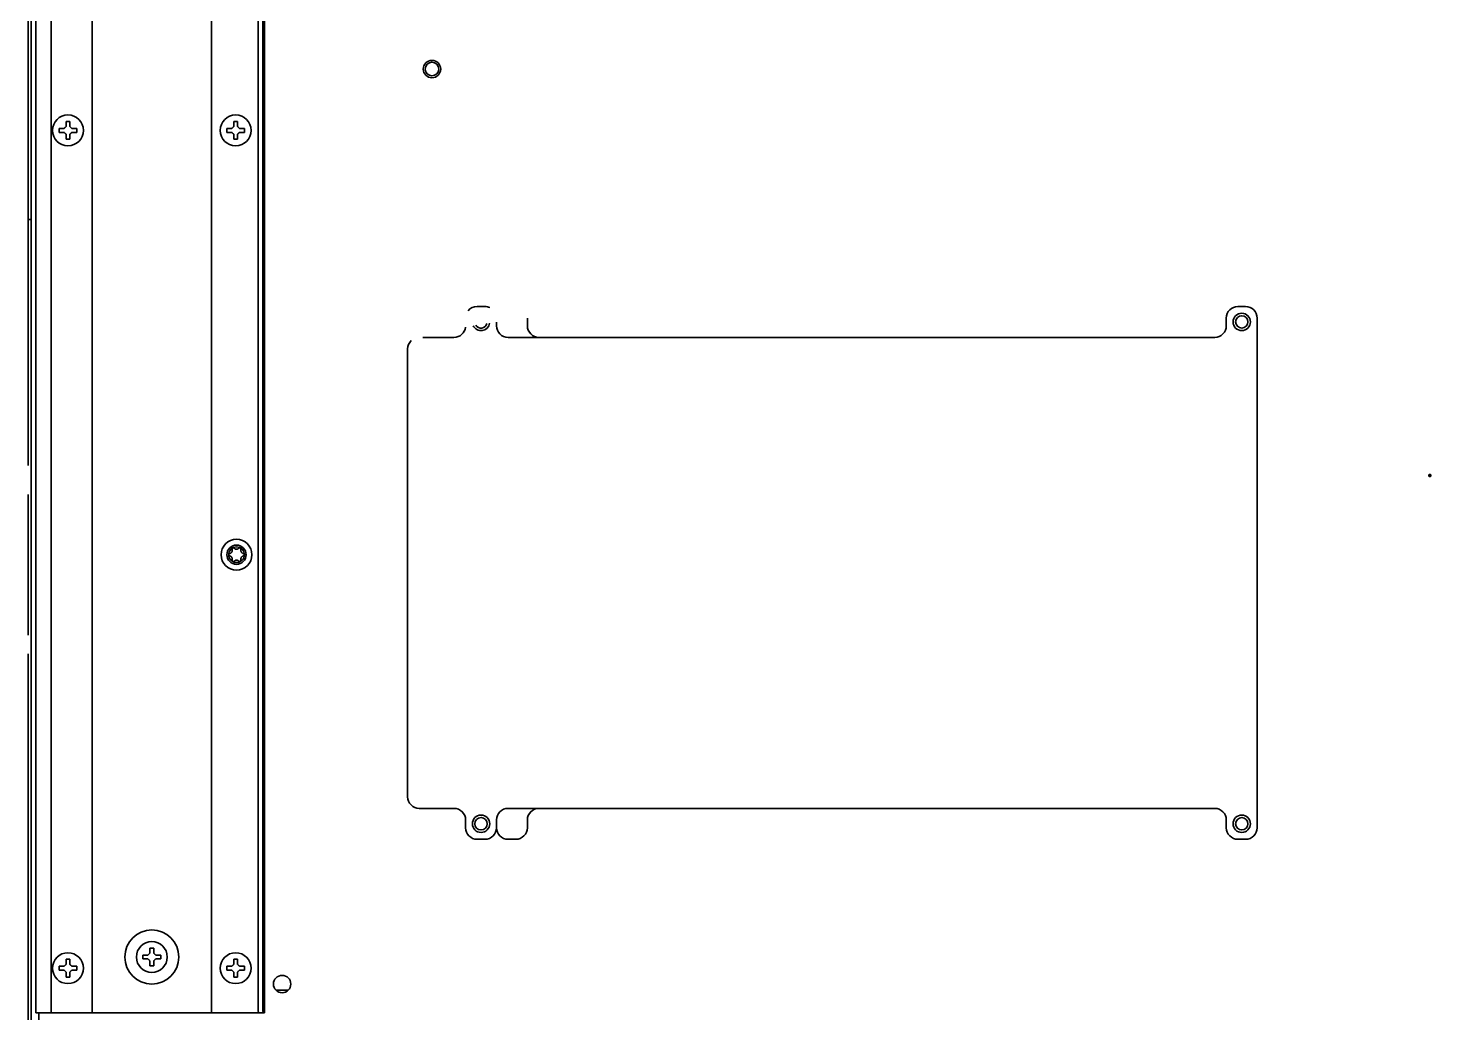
# Model space of a CAD drawing. Extents: x 53 to 4125, y 6244 to 9910.
# Drawn here: x 2213.5 to 2576.5, y 9189.9 to 9445 of the extents above; entities that cross this region are included whole.
import ezdxf

# ---------------------------------------------------------------- set-up
doc = ezdxf.new("R2010")
doc.units = 0
doc.header["$LTSCALE"] = 5
doc.layers.add('1', color=7, linetype='CONTINUOUS', true_color=0xffffff)

msp = doc.modelspace()

# ---------------------------------------------------------------- linework, layer by layer
at = {"layer": '1', "color": 7, "linetype": 'Continuous', "lineweight": 35}
for p, q in [((2213.48, 9738.29), (2213.48, 9397.39)), ((2214.28, 9098.49), (2214.28, 9738.34)), ((2215.5, 9647.09), (2215.5, 9189.89)), ((2219.44, 9189.89), (2219.44, 9647.09)), ((2230.08, 9647.09), (2230.08, 9189.89)), ((2260.98, 9647.09), (2260.98, 9189.89)), ((2274.7, 9189.89), (2274.7, 9647.09)), ((2273.05, 9191.89), (2273.05, 9645.09)), ((2274.25, 9191.89), (2274.25, 9645.09)), ((2221.51, 9418.49), (2221.51, 9418.99)), ((2221.51, 9417.99), (2221.51, 9418.49)), ((2226.11, 9418.99), (2226.11, 9418.49)), ((2226.11, 9418.49), (2226.11, 9417.99)), ((2264.94, 9418.49), (2264.94, 9418.99)), ((2264.94, 9417.99), (2264.94, 9418.49)), ((2269.54, 9418.99), (2269.54, 9418.49)), ((2269.54, 9418.49), (2269.54, 9417.99)), ((2213.48, 9395.39), (2213.48, 9397.39)), ((2214.28, 9395.39), (2213.48, 9395.39)), ((2213.48, 9393.39), (2213.48, 9395.39)), ((2213.48, 9395.39), (2214.28, 9395.39)), ((2213.48, 9393.39), (2213.48, 9331.69)), ((2331.78, 9372.89), (2329.78, 9372.89)), ((2528.78, 9372.89), (2526.78, 9372.89)), ((2334.78, 9367.89), (2334.78, 9368.81)), ((2342.78, 9369.89), (2342.78, 9367.89)), ((2523.78, 9369.89), (2523.78, 9367.89)), ((2531.78, 9237.89), (2531.78, 9369.89)), ((2323.78, 9364.89), (2315.68, 9364.89)), ((2520.78, 9364.89), (2337.78, 9364.89)), ((2311.78, 9361.89), (2311.78, 9245.89)), ((2213.48, 9324.23), (2213.48, 9287.74)), ((2213.48, 9282.91), (2213.48, 9159.34)), ((2314.78, 9242.89), (2323.78, 9242.89)), ((2326.78, 9239.89), (2326.78, 9237.89)), ((2334.78, 9237.89), (2334.78, 9239.89)), ((2337.78, 9242.89), (2520.78, 9242.89)), ((2342.78, 9239.89), (2342.78, 9237.89)), ((2523.78, 9239.89), (2523.78, 9237.89)), ((2329.78, 9234.89), (2331.78, 9234.89)), ((2339.78, 9234.89), (2337.78, 9234.89)), ((2526.78, 9234.89), (2528.78, 9234.89)), ((2243.23, 9204.39), (2243.23, 9204.89)), ((2243.23, 9203.89), (2243.23, 9204.39)), ((2247.83, 9204.89), (2247.83, 9204.39)), ((2247.83, 9204.39), (2247.83, 9203.89)), ((2221.51, 9201.49), (2221.51, 9201.99)), ((2221.51, 9200.99), (2221.51, 9201.49)), ((2226.11, 9201.99), (2226.11, 9201.49)), ((2226.11, 9201.49), (2226.11, 9200.99)), ((2264.94, 9201.49), (2264.94, 9201.99)), ((2264.94, 9200.99), (2264.94, 9201.49)), ((2269.54, 9201.99), (2269.54, 9201.49)), ((2269.54, 9201.49), (2269.54, 9200.99)), ((2277.68, 9195.8), (2280.86, 9195.8)), ((2215.72, 9189.89), (2215.5, 9189.89)), ((2215.72, 9189.89), (2219.26, 9189.89)), ((2216.28, 9189.89), (2216.28, 9098.19)), ((2219.44, 9189.89), (2219.26, 9189.89)), ((2219.44, 9189.89), (2229.08, 9189.89)), ((2229.08, 9189.89), (2230.08, 9189.89)), ((2230.08, 9189.89), (2232.28, 9189.89)), ((2232.28, 9189.89), (2258.78, 9189.89)), ((2258.78, 9189.89), (2260.98, 9189.89)), ((2260.98, 9189.89), (2261.98, 9189.89)), ((2261.98, 9189.89), (2272.5, 9189.89)), ((2272.5, 9189.89), (2273.19, 9189.89)), ((2274.38, 9189.89), (2273.19, 9189.89)), ((2274.69, 9189.89), (2274.38, 9189.89)), ((2274.69, 9189.89), (2274.7, 9189.89))]:
    msp.add_line(p, q, dxfattribs=at)
for centre, radius in [((2318.08, 9434.39), 2.25), ((2318.08, 9434.39), 1.75), ((2223.81, 9418.49), 4), ((2267.24, 9418.49), 4), ((2527.78, 9368.89), 2.25), ((2527.78, 9368.89), 1.6), ((2267.46, 9308.59), 4), ((2267.46, 9308.59), 2.49), ((2267.46, 9308.59), 2.03), ((2330.78, 9238.89), 2.25), ((2330.78, 9238.89), 1.6), ((2527.78, 9238.89), 2.25), ((2527.78, 9238.89), 1.6), ((2245.53, 9204.39), 7), ((2245.53, 9204.39), 4), ((2223.81, 9201.49), 4), ((2267.24, 9201.49), 4), ((2279.28, 9197.39), 2.25)]:
    msp.add_circle(centre, radius, dxfattribs=at)
for centre, radius, start, end in [((2329.78, 9369.89), 3, 90, 141.2747), ((2331.78, 9369.89), 3, 65.5411, 90), ((2526.78, 9369.89), 3, 90, 180), ((2528.78, 9369.89), 3, 0, 90), ((2323.78, 9367.89), 3, 270, 352.7733), ((2330.78, 9368.89), 2.25, 205.8356, 351.1912), ((2330.78, 9368.89), 1.6, 212.1806, 344.0081), ((2337.78, 9367.89), 3, 180, 270), ((2345.78, 9367.89), 3, 180, 270), ((2520.78, 9367.89), 3, 270, 0), ((2314.78, 9361.89), 3, 133.8342, 180), ((2314.78, 9245.89), 3, 180, 270), ((2323.78, 9239.89), 3, 0, 90), ((2337.78, 9239.89), 3, 90, 180), ((2345.78, 9239.89), 3, 90, 180), ((2520.78, 9239.89), 3, 0, 90), ((2329.78, 9237.89), 3, 180, 270), ((2331.78, 9237.89), 3, 270, 0), ((2337.78, 9237.89), 3, 180, 270), ((2339.78, 9237.89), 3, 270, 0), ((2526.78, 9237.89), 3, 180, 270), ((2528.78, 9237.89), 3, 270, 0)]:
    msp.add_arc(centre, radius, start, end, dxfattribs=at)
for centre, major_axis, start_param, end_param in [((2273.19, 9191.89), (0, -2), 4.712389, 6.283185), ((2274.38, 9191.89), (0, 2), 1.570796, 3.141593)]:
    msp.add_ellipse(centre, major_axis=major_axis, ratio=0.069756, start_param=start_param, end_param=end_param, dxfattribs=at)
for points, knots in [([(2221.51, 9418.99), (2221.72, 9418.99), (2221.93, 9418.99), (2222.25, 9418.99), (2222.36, 9418.99), (2222.58, 9418.99), (2222.7, 9418.99), (2222.81, 9418.99)], [0, 0, 0, 0, 0.5, 0.5, 0.75, 0.75, 1, 1, 1, 1]), ([(2223.31, 9416.19), (2223.31, 9416.4), (2223.31, 9416.61), (2223.31, 9416.93), (2223.31, 9417.04), (2223.31, 9417.26), (2223.31, 9417.38), (2223.31, 9417.49)], [0, 0, 0, 0, 0.5, 0.5, 0.75, 0.75, 1, 1, 1, 1]), ([(2224.31, 9420.79), (2224.31, 9420.59), (2224.31, 9420.38), (2224.31, 9420.06), (2224.31, 9419.95), (2224.31, 9419.72), (2224.31, 9419.61), (2224.31, 9419.49)], [0, 0, 0, 0, 0.5, 0.5, 0.75, 0.75, 1, 1, 1, 1]), ([(2226.11, 9417.99), (2225.91, 9417.99), (2225.7, 9417.99), (2225.38, 9417.99), (2225.27, 9417.99), (2225.04, 9417.99), (2224.93, 9417.99), (2224.81, 9417.99)], [0, 0, 0, 0, 0.5, 0.5, 0.75, 0.75, 1, 1, 1, 1]), ([(2264.94, 9418.99), (2265.14, 9418.99), (2265.35, 9418.99), (2265.68, 9418.99), (2265.79, 9418.99), (2266.01, 9418.99), (2266.12, 9418.99), (2266.24, 9418.99)], [0, 0, 0, 0, 0.5, 0.5, 0.75, 0.75, 1, 1, 1, 1]), ([(2266.74, 9416.19), (2266.74, 9416.4), (2266.74, 9416.61), (2266.74, 9416.93), (2266.74, 9417.04), (2266.74, 9417.26), (2266.74, 9417.38), (2266.74, 9417.49)], [0, 0, 0, 0, 0.5, 0.5, 0.75, 0.75, 1, 1, 1, 1]), ([(2267.74, 9420.79), (2267.74, 9420.59), (2267.74, 9420.38), (2267.74, 9420.06), (2267.74, 9419.95), (2267.74, 9419.72), (2267.74, 9419.61), (2267.74, 9419.49)], [0, 0, 0, 0, 0.5, 0.5, 0.75, 0.75, 1, 1, 1, 1]), ([(2269.54, 9417.99), (2269.33, 9417.99), (2269.12, 9417.99), (2268.8, 9417.99), (2268.69, 9417.99), (2268.47, 9417.99), (2268.35, 9417.99), (2268.24, 9417.99)], [0, 0, 0, 0, 0.5, 0.5, 0.75, 0.75, 1, 1, 1, 1]), ([(2265.74, 9308.27), (2265.72, 9308.28), (2265.68, 9308.29), (2265.65, 9308.3), (2265.63, 9308.32), (2265.62, 9308.33), (2265.61, 9308.34), (2265.6, 9308.34), (2265.58, 9308.36), (2265.57, 9308.37), (2265.55, 9308.4), (2265.55, 9308.4), (2265.54, 9308.42), (2265.53, 9308.43), (2265.52, 9308.45), (2265.51, 9308.47), (2265.5, 9308.49), (2265.5, 9308.5), (2265.49, 9308.52), (2265.49, 9308.53), (2265.49, 9308.56), (2265.49, 9308.58), (2265.49, 9308.6), (2265.49, 9308.61), (2265.49, 9308.63), (2265.49, 9308.64), (2265.49, 9308.67), (2265.5, 9308.69), (2265.51, 9308.71), (2265.51, 9308.72), (2265.52, 9308.74), (2265.52, 9308.75), (2265.54, 9308.77), (2265.55, 9308.79), (2265.56, 9308.81), (2265.57, 9308.82), (2265.58, 9308.83), (2265.59, 9308.84), (2265.61, 9308.85), (2265.62, 9308.87), (2265.64, 9308.88), (2265.65, 9308.89), (2265.67, 9308.89), (2265.68, 9308.9), (2265.7, 9308.91), (2265.72, 9308.92), (2265.74, 9308.92)], [0, 0, 0, 0, 0.0625, 0.125, 0.125, 0.15625, 0.15625, 0.1875, 0.1875, 0.25, 0.25, 0.28125, 0.28125, 0.3125, 0.3125, 0.375, 0.375, 0.40625, 0.40625, 0.4375, 0.4375, 0.5, 0.5, 0.53125, 0.53125, 0.5625, 0.5625, 0.625, 0.625, 0.65625, 0.65625, 0.6875, 0.6875, 0.75, 0.75, 0.78125, 0.78125, 0.8125, 0.8125, 0.875, 0.875, 0.90625, 0.90625, 0.9375, 0.9375, 1, 1, 1, 1]), ([(2265.74, 9308.92), (2265.79, 9308.93), (2265.84, 9308.95), (2265.91, 9308.99), (2265.93, 9309), (2265.97, 9309.02), (2265.98, 9309.03), (2266, 9309.04), (2266.01, 9309.05), (2266.06, 9309.09), (2266.1, 9309.13), (2266.15, 9309.18), (2266.16, 9309.19), (2266.17, 9309.21), (2266.18, 9309.22), (2266.21, 9309.26), (2266.22, 9309.28), (2266.26, 9309.35), (2266.28, 9309.4), (2266.31, 9309.46), (2266.31, 9309.48), (2266.32, 9309.5), (2266.33, 9309.54), (2266.34, 9309.61), (2266.34, 9309.66), (2266.35, 9309.7), (2266.35, 9309.72), (2266.35, 9309.74), (2266.34, 9309.76), (2266.34, 9309.82), (2266.33, 9309.88), (2266.32, 9309.93)], [0, 0, 0, 0, 0.125, 0.125, 0.1875, 0.1875, 0.21875, 0.21875, 0.25, 0.25, 0.375, 0.375, 0.40625, 0.40625, 0.4375, 0.4375, 0.5, 0.5, 0.625, 0.625, 0.65625, 0.65625, 0.6875, 0.75, 0.8125, 0.8125, 0.84375, 0.84375, 0.875, 0.875, 1, 1, 1, 1]), ([(2266.32, 9309.93), (2266.31, 9309.94), (2266.31, 9309.98), (2266.31, 9310.02), (2266.31, 9310.04), (2266.31, 9310.05), (2266.31, 9310.07), (2266.31, 9310.08), (2266.32, 9310.11), (2266.32, 9310.12), (2266.34, 9310.15), (2266.34, 9310.16), (2266.35, 9310.17), (2266.35, 9310.18), (2266.37, 9310.21), (2266.38, 9310.22), (2266.4, 9310.24), (2266.4, 9310.25), (2266.42, 9310.26), (2266.42, 9310.27), (2266.44, 9310.29), (2266.46, 9310.3), (2266.48, 9310.31), (2266.49, 9310.31), (2266.51, 9310.32), (2266.52, 9310.33), (2266.54, 9310.34), (2266.56, 9310.34), (2266.59, 9310.35), (2266.6, 9310.35), (2266.62, 9310.35), (2266.62, 9310.35), (2266.64, 9310.35), (2266.65, 9310.35), (2266.67, 9310.35), (2266.68, 9310.35), (2266.71, 9310.34), (2266.73, 9310.34), (2266.75, 9310.33), (2266.76, 9310.33), (2266.78, 9310.32), (2266.79, 9310.32), (2266.81, 9310.31), (2266.83, 9310.3), (2266.85, 9310.28), (2266.85, 9310.28), (2266.87, 9310.26), (2266.88, 9310.26), (2266.88, 9310.25)], [0, 0, 0, 0, 0.0625, 0.125, 0.125, 0.15625, 0.15625, 0.1875, 0.1875, 0.25, 0.25, 0.28125, 0.28125, 0.3125, 0.3125, 0.375, 0.375, 0.40625, 0.40625, 0.4375, 0.4375, 0.5, 0.5, 0.53125, 0.53125, 0.5625, 0.5625, 0.625, 0.625, 0.65625, 0.65625, 0.6875, 0.6875, 0.71875, 0.71875, 0.75, 0.75, 0.8125, 0.8125, 0.84375, 0.84375, 0.875, 0.875, 0.9375, 0.9375, 0.96875, 0.96875, 1, 1, 1, 1]), ([(2266.88, 9310.25), (2266.92, 9310.21), (2266.96, 9310.18), (2267.03, 9310.14), (2267.05, 9310.12), (2267.1, 9310.1), (2267.12, 9310.08), (2267.2, 9310.05), (2267.25, 9310.04), (2267.31, 9310.02), (2267.33, 9310.02), (2267.35, 9310.02), (2267.37, 9310.02), (2267.41, 9310.01), (2267.44, 9310.01), (2267.52, 9310.01), (2267.57, 9310.02), (2267.65, 9310.03), (2267.68, 9310.04), (2267.72, 9310.05), (2267.73, 9310.05), (2267.75, 9310.06), (2267.77, 9310.07), (2267.83, 9310.09), (2267.88, 9310.12), (2267.94, 9310.16), (2267.96, 9310.18), (2268.01, 9310.21), (2268.03, 9310.23), (2268.04, 9310.25)], [0, 0, 0, 0, 0.125, 0.125, 0.1875, 0.1875, 0.25, 0.25, 0.375, 0.375, 0.40625, 0.40625, 0.4375, 0.4375, 0.5, 0.5, 0.625, 0.625, 0.6875, 0.6875, 0.71875, 0.71875, 0.75, 0.75, 0.875, 0.875, 0.9375, 0.9375, 1, 1, 1, 1]), ([(2268.04, 9310.25), (2268.06, 9310.26), (2268.08, 9310.29), (2268.12, 9310.31), (2268.14, 9310.32), (2268.15, 9310.32), (2268.17, 9310.33), (2268.17, 9310.33), (2268.2, 9310.34), (2268.22, 9310.34), (2268.25, 9310.35), (2268.27, 9310.35), (2268.31, 9310.35), (2268.33, 9310.35), (2268.36, 9310.34), (2268.36, 9310.34), (2268.38, 9310.33), (2268.39, 9310.33), (2268.42, 9310.32), (2268.43, 9310.31), (2268.46, 9310.3), (2268.47, 9310.29), (2268.48, 9310.28), (2268.49, 9310.28), (2268.51, 9310.26), (2268.52, 9310.25), (2268.54, 9310.23), (2268.55, 9310.22), (2268.56, 9310.2), (2268.56, 9310.2), (2268.58, 9310.17), (2268.59, 9310.16), (2268.6, 9310.13), (2268.6, 9310.12), (2268.61, 9310.11), (2268.61, 9310.1), (2268.61, 9310.07), (2268.62, 9310.05), (2268.62, 9310.02), (2268.62, 9310.02), (2268.62, 9310), (2268.62, 9309.99), (2268.62, 9309.96), (2268.61, 9309.94), (2268.61, 9309.93)], [0, 0, 0, 0, 0.0625, 0.125, 0.125, 0.15625, 0.15625, 0.1875, 0.1875, 0.25, 0.25, 0.3125, 0.3125, 0.375, 0.375, 0.40625, 0.40625, 0.4375, 0.4375, 0.5, 0.5, 0.53125, 0.53125, 0.5625, 0.5625, 0.625, 0.625, 0.65625, 0.65625, 0.6875, 0.6875, 0.75, 0.75, 0.78125, 0.78125, 0.8125, 0.8125, 0.875, 0.875, 0.90625, 0.90625, 0.9375, 0.9375, 1, 1, 1, 1]), ([(2268.61, 9309.93), (2268.59, 9309.87), (2268.58, 9309.82), (2268.58, 9309.74), (2268.58, 9309.72), (2268.58, 9309.68), (2268.58, 9309.66), (2268.58, 9309.63), (2268.58, 9309.62), (2268.59, 9309.55), (2268.6, 9309.5), (2268.63, 9309.44), (2268.63, 9309.43), (2268.64, 9309.4), (2268.65, 9309.39), (2268.66, 9309.35), (2268.68, 9309.33), (2268.72, 9309.25), (2268.75, 9309.21), (2268.79, 9309.16), (2268.8, 9309.15), (2268.82, 9309.13), (2268.85, 9309.1), (2268.9, 9309.06), (2268.95, 9309.03), (2268.98, 9309.01), (2268.99, 9309), (2269.01, 9308.99), (2269.03, 9308.98), (2269.09, 9308.95), (2269.14, 9308.93), (2269.19, 9308.92)], [0, 0, 0, 0, 0.125, 0.125, 0.1875, 0.1875, 0.21875, 0.21875, 0.25, 0.25, 0.375, 0.375, 0.40625, 0.40625, 0.4375, 0.4375, 0.5, 0.5, 0.625, 0.625, 0.65625, 0.65625, 0.6875, 0.75, 0.8125, 0.8125, 0.84375, 0.84375, 0.875, 0.875, 1, 1, 1, 1]), ([(2269.19, 9308.92), (2269.21, 9308.91), (2269.24, 9308.9), (2269.27, 9308.88), (2269.29, 9308.87), (2269.3, 9308.86), (2269.32, 9308.85), (2269.32, 9308.85), (2269.34, 9308.83), (2269.35, 9308.81), (2269.37, 9308.79), (2269.38, 9308.78), (2269.39, 9308.77), (2269.39, 9308.76), (2269.4, 9308.74), (2269.41, 9308.72), (2269.42, 9308.69), (2269.42, 9308.68), (2269.43, 9308.67), (2269.43, 9308.66), (2269.43, 9308.63), (2269.44, 9308.61), (2269.44, 9308.58), (2269.44, 9308.57), (2269.43, 9308.56), (2269.43, 9308.55), (2269.43, 9308.52), (2269.42, 9308.5), (2269.42, 9308.47), (2269.41, 9308.47), (2269.4, 9308.45), (2269.4, 9308.44), (2269.39, 9308.42), (2269.38, 9308.4), (2269.36, 9308.38), (2269.35, 9308.37), (2269.34, 9308.36), (2269.34, 9308.35), (2269.32, 9308.33), (2269.3, 9308.32), (2269.28, 9308.31), (2269.27, 9308.3), (2269.25, 9308.29), (2269.25, 9308.29), (2269.22, 9308.28), (2269.2, 9308.27), (2269.19, 9308.27)], [0, 0, 0, 0, 0.0625, 0.125, 0.125, 0.15625, 0.15625, 0.1875, 0.1875, 0.25, 0.25, 0.28125, 0.28125, 0.3125, 0.3125, 0.375, 0.375, 0.40625, 0.40625, 0.4375, 0.4375, 0.5, 0.5, 0.53125, 0.53125, 0.5625, 0.5625, 0.625, 0.625, 0.65625, 0.65625, 0.6875, 0.6875, 0.75, 0.75, 0.78125, 0.78125, 0.8125, 0.8125, 0.875, 0.875, 0.90625, 0.90625, 0.9375, 0.9375, 1, 1, 1, 1]), ([(2266.32, 9307.26), (2266.33, 9307.31), (2266.34, 9307.37), (2266.34, 9307.45), (2266.34, 9307.47), (2266.34, 9307.51), (2266.34, 9307.53), (2266.34, 9307.55), (2266.34, 9307.57), (2266.33, 9307.63), (2266.32, 9307.69), (2266.3, 9307.75), (2266.29, 9307.76), (2266.28, 9307.79), (2266.28, 9307.8), (2266.26, 9307.84), (2266.25, 9307.86), (2266.21, 9307.93), (2266.18, 9307.98), (2266.13, 9308.03), (2266.12, 9308.04), (2266.1, 9308.06), (2266.07, 9308.09), (2266.02, 9308.13), (2265.98, 9308.16), (2265.94, 9308.18), (2265.93, 9308.19), (2265.91, 9308.2), (2265.9, 9308.21), (2265.84, 9308.24), (2265.79, 9308.26), (2265.74, 9308.27)], [0, 0, 0, 0, 0.125, 0.125, 0.1875, 0.1875, 0.21875, 0.21875, 0.25, 0.25, 0.375, 0.375, 0.40625, 0.40625, 0.4375, 0.4375, 0.5, 0.5, 0.625, 0.625, 0.65625, 0.65625, 0.6875, 0.75, 0.8125, 0.8125, 0.84375, 0.84375, 0.875, 0.875, 1, 1, 1, 1]), ([(2266.88, 9306.94), (2266.87, 9306.92), (2266.84, 9306.9), (2266.81, 9306.88), (2266.78, 9306.87), (2266.77, 9306.87), (2266.76, 9306.86), (2266.75, 9306.86), (2266.72, 9306.85), (2266.7, 9306.84), (2266.68, 9306.84), (2266.67, 9306.84), (2266.65, 9306.84), (2266.64, 9306.84), (2266.61, 9306.84), (2266.59, 9306.84), (2266.57, 9306.85), (2266.56, 9306.85), (2266.54, 9306.85), (2266.53, 9306.86), (2266.51, 9306.87), (2266.49, 9306.87), (2266.46, 9306.89), (2266.46, 9306.89), (2266.44, 9306.9), (2266.43, 9306.91), (2266.41, 9306.93), (2266.4, 9306.94), (2266.38, 9306.96), (2266.38, 9306.97), (2266.36, 9306.98), (2266.36, 9306.99), (2266.34, 9307.01), (2266.34, 9307.03), (2266.33, 9307.06), (2266.32, 9307.07), (2266.32, 9307.08), (2266.32, 9307.09), (2266.31, 9307.12), (2266.31, 9307.14), (2266.3, 9307.16), (2266.3, 9307.17), (2266.3, 9307.19), (2266.31, 9307.2), (2266.31, 9307.23), (2266.31, 9307.24), (2266.32, 9307.26)], [0, 0, 0, 0, 0.0625, 0.125, 0.125, 0.15625, 0.15625, 0.1875, 0.1875, 0.25, 0.25, 0.28125, 0.28125, 0.3125, 0.3125, 0.375, 0.375, 0.40625, 0.40625, 0.4375, 0.4375, 0.5, 0.5, 0.53125, 0.53125, 0.5625, 0.5625, 0.625, 0.625, 0.65625, 0.65625, 0.6875, 0.6875, 0.75, 0.75, 0.78125, 0.78125, 0.8125, 0.8125, 0.875, 0.875, 0.90625, 0.90625, 0.9375, 0.9375, 1, 1, 1, 1]), ([(2268.04, 9306.94), (2268, 9306.97), (2267.96, 9307.01), (2267.9, 9307.05), (2267.87, 9307.07), (2267.84, 9307.08), (2267.83, 9307.09), (2267.8, 9307.1), (2267.79, 9307.11), (2267.73, 9307.13), (2267.68, 9307.15), (2267.61, 9307.16), (2267.6, 9307.17), (2267.57, 9307.17), (2267.56, 9307.17), (2267.52, 9307.18), (2267.49, 9307.18), (2267.41, 9307.18), (2267.35, 9307.17), (2267.27, 9307.16), (2267.25, 9307.15), (2267.21, 9307.14), (2267.19, 9307.13), (2267.17, 9307.12), (2267.16, 9307.12), (2267.09, 9307.09), (2267.05, 9307.07), (2266.98, 9307.02), (2266.96, 9307.01), (2266.92, 9306.97), (2266.9, 9306.96), (2266.88, 9306.94)], [0, 0, 0, 0, 0.125, 0.125, 0.1875, 0.1875, 0.21875, 0.21875, 0.25, 0.25, 0.375, 0.375, 0.40625, 0.40625, 0.4375, 0.4375, 0.5, 0.5, 0.625, 0.625, 0.6875, 0.6875, 0.71875, 0.71875, 0.75, 0.75, 0.875, 0.875, 0.9375, 0.9375, 1, 1, 1, 1]), ([(2268.6, 9307.26), (2268.61, 9307.24), (2268.62, 9307.21), (2268.62, 9307.17), (2268.62, 9307.14), (2268.61, 9307.14), (2268.61, 9307.12), (2268.61, 9307.11), (2268.6, 9307.08), (2268.6, 9307.06), (2268.59, 9307.04), (2268.58, 9307.03), (2268.58, 9307.01), (2268.57, 9307.01), (2268.56, 9306.98), (2268.55, 9306.97), (2268.53, 9306.95), (2268.52, 9306.94), (2268.51, 9306.93), (2268.5, 9306.92), (2268.48, 9306.9), (2268.46, 9306.89), (2268.44, 9306.88), (2268.43, 9306.87), (2268.41, 9306.87), (2268.41, 9306.86), (2268.38, 9306.85), (2268.36, 9306.85), (2268.34, 9306.84), (2268.33, 9306.84), (2268.31, 9306.84), (2268.3, 9306.84), (2268.28, 9306.84), (2268.27, 9306.84), (2268.25, 9306.84), (2268.24, 9306.84), (2268.22, 9306.84), (2268.2, 9306.85), (2268.17, 9306.86), (2268.16, 9306.86), (2268.15, 9306.87), (2268.14, 9306.87), (2268.11, 9306.88), (2268.1, 9306.89), (2268.08, 9306.91), (2268.07, 9306.91), (2268.05, 9306.92), (2268.05, 9306.93), (2268.04, 9306.94)], [0, 0, 0, 0, 0.0625, 0.125, 0.125, 0.15625, 0.15625, 0.1875, 0.1875, 0.25, 0.25, 0.28125, 0.28125, 0.3125, 0.3125, 0.375, 0.375, 0.40625, 0.40625, 0.4375, 0.4375, 0.5, 0.5, 0.53125, 0.53125, 0.5625, 0.5625, 0.625, 0.625, 0.65625, 0.65625, 0.6875, 0.6875, 0.71875, 0.71875, 0.75, 0.75, 0.8125, 0.8125, 0.84375, 0.84375, 0.875, 0.875, 0.9375, 0.9375, 0.96875, 0.96875, 1, 1, 1, 1]), ([(2269.19, 9308.27), (2269.14, 9308.25), (2269.09, 9308.24), (2269.01, 9308.2), (2268.99, 9308.19), (2268.96, 9308.17), (2268.95, 9308.16), (2268.92, 9308.14), (2268.91, 9308.14), (2268.86, 9308.09), (2268.82, 9308.06), (2268.77, 9308.01), (2268.77, 9308), (2268.75, 9307.98), (2268.74, 9307.96), (2268.72, 9307.93), (2268.7, 9307.91), (2268.66, 9307.84), (2268.64, 9307.79), (2268.62, 9307.72), (2268.61, 9307.71), (2268.61, 9307.68), (2268.59, 9307.65), (2268.58, 9307.58), (2268.58, 9307.53), (2268.58, 9307.49), (2268.58, 9307.47), (2268.58, 9307.45), (2268.58, 9307.43), (2268.58, 9307.37), (2268.59, 9307.31), (2268.6, 9307.26)], [0, 0, 0, 0, 0.125, 0.125, 0.1875, 0.1875, 0.21875, 0.21875, 0.25, 0.25, 0.375, 0.375, 0.40625, 0.40625, 0.4375, 0.4375, 0.5, 0.5, 0.625, 0.625, 0.65625, 0.65625, 0.6875, 0.75, 0.8125, 0.8125, 0.84375, 0.84375, 0.875, 0.875, 1, 1, 1, 1]), ([(2224.31, 9203.79), (2224.31, 9203.59), (2224.31, 9203.38), (2224.31, 9203.06), (2224.31, 9202.95), (2224.31, 9202.72), (2224.31, 9202.61), (2224.31, 9202.49)], [0, 0, 0, 0, 0.5, 0.5, 0.75, 0.75, 1, 1, 1, 1]), ([(2243.23, 9204.89), (2243.43, 9204.89), (2243.64, 9204.89), (2243.96, 9204.89), (2244.07, 9204.89), (2244.3, 9204.89), (2244.41, 9204.89), (2244.53, 9204.89)], [0, 0, 0, 0, 0.5, 0.5, 0.75, 0.75, 1, 1, 1, 1]), ([(2245.03, 9202.09), (2245.03, 9202.3), (2245.03, 9202.51), (2245.03, 9202.83), (2245.03, 9202.94), (2245.03, 9203.16), (2245.03, 9203.28), (2245.03, 9203.39)], [0, 0, 0, 0, 0.5, 0.5, 0.75, 0.75, 1, 1, 1, 1]), ([(2246.03, 9206.69), (2246.03, 9206.49), (2246.03, 9206.28), (2246.03, 9205.96), (2246.03, 9205.85), (2246.03, 9205.62), (2246.03, 9205.51), (2246.03, 9205.39)], [0, 0, 0, 0, 0.5, 0.5, 0.75, 0.75, 1, 1, 1, 1]), ([(2247.83, 9203.89), (2247.62, 9203.89), (2247.41, 9203.89), (2247.09, 9203.89), (2246.98, 9203.89), (2246.75, 9203.89), (2246.64, 9203.89), (2246.53, 9203.89)], [0, 0, 0, 0, 0.5, 0.5, 0.75, 0.75, 1, 1, 1, 1]), ([(2267.74, 9203.79), (2267.74, 9203.59), (2267.74, 9203.38), (2267.74, 9203.06), (2267.74, 9202.95), (2267.74, 9202.72), (2267.74, 9202.61), (2267.74, 9202.49)], [0, 0, 0, 0, 0.5, 0.5, 0.75, 0.75, 1, 1, 1, 1]), ([(2221.51, 9201.99), (2221.72, 9201.99), (2221.93, 9201.99), (2222.25, 9201.99), (2222.36, 9201.99), (2222.58, 9201.99), (2222.7, 9201.99), (2222.81, 9201.99)], [0, 0, 0, 0, 0.5, 0.5, 0.75, 0.75, 1, 1, 1, 1]), ([(2223.31, 9199.19), (2223.31, 9199.4), (2223.31, 9199.61), (2223.31, 9199.93), (2223.31, 9200.04), (2223.31, 9200.26), (2223.31, 9200.38), (2223.31, 9200.49)], [0, 0, 0, 0, 0.5, 0.5, 0.75, 0.75, 1, 1, 1, 1]), ([(2226.11, 9200.99), (2225.91, 9200.99), (2225.7, 9200.99), (2225.38, 9200.99), (2225.27, 9200.99), (2225.04, 9200.99), (2224.93, 9200.99), (2224.81, 9200.99)], [0, 0, 0, 0, 0.5, 0.5, 0.75, 0.75, 1, 1, 1, 1]), ([(2264.94, 9201.99), (2265.14, 9201.99), (2265.35, 9201.99), (2265.68, 9201.99), (2265.79, 9201.99), (2266.01, 9201.99), (2266.12, 9201.99), (2266.24, 9201.99)], [0, 0, 0, 0, 0.5, 0.5, 0.75, 0.75, 1, 1, 1, 1]), ([(2266.74, 9199.19), (2266.74, 9199.4), (2266.74, 9199.61), (2266.74, 9199.93), (2266.74, 9200.04), (2266.74, 9200.26), (2266.74, 9200.38), (2266.74, 9200.49)], [0, 0, 0, 0, 0.5, 0.5, 0.75, 0.75, 1, 1, 1, 1]), ([(2269.54, 9200.99), (2269.33, 9200.99), (2269.12, 9200.99), (2268.8, 9200.99), (2268.69, 9200.99), (2268.47, 9200.99), (2268.35, 9200.99), (2268.24, 9200.99)], [0, 0, 0, 0, 0.5, 0.5, 0.75, 0.75, 1, 1, 1, 1])]:
    msp.add_open_spline(points, degree=3, knots=knots, dxfattribs=at)
for points in [[(2222.81, 9417.99), (2222.76, 9417.99), (2222.65, 9417.99), (2222.49, 9417.99), (2222.33, 9417.99), (2222.17, 9417.99), (2222.02, 9417.99), (2221.87, 9417.99), (2221.7, 9417.99), (2221.58, 9417.99), (2221.51, 9417.99)], [(2222.81, 9418.99), (2222.84, 9419.02), (2222.88, 9419.06), (2222.96, 9419.14), (2223.03, 9419.21), (2223.1, 9419.28), (2223.17, 9419.35), (2223.24, 9419.42), (2223.29, 9419.47), (2223.31, 9419.49)], [(2223.31, 9417.49), (2223.29, 9417.52), (2223.24, 9417.57), (2223.16, 9417.64), (2223.09, 9417.72), (2223.02, 9417.79), (2222.95, 9417.86), (2222.88, 9417.92), (2222.84, 9417.97), (2222.81, 9417.99)], [(2223.31, 9419.49), (2223.31, 9419.55), (2223.31, 9419.66), (2223.31, 9419.82), (2223.31, 9419.98), (2223.31, 9420.13), (2223.31, 9420.28), (2223.31, 9420.44), (2223.31, 9420.61), (2223.31, 9420.73), (2223.31, 9420.79)], [(2223.31, 9420.79), (2223.48, 9420.79), (2223.81, 9420.79), (2224.15, 9420.79), (2224.31, 9420.79)], [(2224.31, 9419.49), (2224.34, 9419.47), (2224.39, 9419.42), (2224.46, 9419.34), (2224.54, 9419.27), (2224.61, 9419.2), (2224.68, 9419.13), (2224.74, 9419.06), (2224.79, 9419.02), (2224.81, 9418.99)], [(2224.81, 9417.99), (2224.79, 9417.97), (2224.74, 9417.92), (2224.67, 9417.85), (2224.6, 9417.78), (2224.53, 9417.71), (2224.46, 9417.64), (2224.38, 9417.56), (2224.34, 9417.52), (2224.31, 9417.49)], [(2224.31, 9417.49), (2224.31, 9417.44), (2224.31, 9417.33), (2224.31, 9417.17), (2224.31, 9417.01), (2224.31, 9416.86), (2224.31, 9416.7), (2224.31, 9416.55), (2224.31, 9416.38), (2224.31, 9416.26), (2224.31, 9416.19)], [(2224.81, 9418.99), (2224.87, 9418.99), (2224.98, 9418.99), (2225.14, 9418.99), (2225.3, 9418.99), (2225.45, 9418.99), (2225.6, 9418.99), (2225.76, 9418.99), (2225.93, 9418.99), (2226.05, 9418.99), (2226.11, 9418.99)], [(2266.24, 9417.99), (2266.18, 9417.99), (2266.08, 9417.99), (2265.91, 9417.99), (2265.75, 9417.99), (2265.6, 9417.99), (2265.45, 9417.99), (2265.29, 9417.99), (2265.12, 9417.99), (2265, 9417.99), (2264.94, 9417.99)], [(2266.24, 9418.99), (2266.26, 9419.02), (2266.31, 9419.06), (2266.38, 9419.14), (2266.45, 9419.21), (2266.52, 9419.28), (2266.59, 9419.35), (2266.67, 9419.42), (2266.71, 9419.47), (2266.74, 9419.49)], [(2266.74, 9417.49), (2266.71, 9417.52), (2266.66, 9417.57), (2266.59, 9417.64), (2266.51, 9417.72), (2266.44, 9417.79), (2266.38, 9417.86), (2266.31, 9417.92), (2266.26, 9417.97), (2266.24, 9417.99)], [(2266.74, 9419.49), (2266.74, 9419.55), (2266.74, 9419.66), (2266.74, 9419.82), (2266.74, 9419.98), (2266.74, 9420.13), (2266.74, 9420.28), (2266.74, 9420.44), (2266.74, 9420.61), (2266.74, 9420.73), (2266.74, 9420.79)], [(2266.74, 9420.79), (2266.9, 9420.79), (2267.24, 9420.79), (2267.57, 9420.79), (2267.74, 9420.79)], [(2267.74, 9419.49), (2267.76, 9419.47), (2267.81, 9419.42), (2267.89, 9419.34), (2267.96, 9419.27), (2268.03, 9419.2), (2268.1, 9419.13), (2268.17, 9419.06), (2268.21, 9419.02), (2268.24, 9418.99)], [(2268.24, 9417.99), (2268.21, 9417.97), (2268.17, 9417.92), (2268.09, 9417.85), (2268.02, 9417.78), (2267.95, 9417.71), (2267.88, 9417.64), (2267.81, 9417.56), (2267.76, 9417.52), (2267.74, 9417.49)], [(2267.74, 9417.49), (2267.74, 9417.44), (2267.74, 9417.33), (2267.74, 9417.17), (2267.74, 9417.01), (2267.74, 9416.86), (2267.74, 9416.7), (2267.74, 9416.55), (2267.74, 9416.38), (2267.74, 9416.26), (2267.74, 9416.19)], [(2268.24, 9418.99), (2268.29, 9418.99), (2268.4, 9418.99), (2268.56, 9418.99), (2268.72, 9418.99), (2268.88, 9418.99), (2269.03, 9418.99), (2269.18, 9418.99), (2269.35, 9418.99), (2269.47, 9418.99), (2269.54, 9418.99)], [(2224.31, 9416.19), (2224.15, 9416.19), (2223.81, 9416.19), (2223.48, 9416.19), (2223.31, 9416.19)], [(2267.74, 9416.19), (2267.57, 9416.19), (2267.24, 9416.19), (2266.9, 9416.19), (2266.74, 9416.19)], [(2223.31, 9202.49), (2223.31, 9202.55), (2223.31, 9202.66), (2223.31, 9202.82), (2223.31, 9202.98), (2223.31, 9203.13), (2223.31, 9203.28), (2223.31, 9203.44), (2223.31, 9203.61), (2223.31, 9203.73), (2223.31, 9203.79)], [(2223.31, 9203.79), (2223.48, 9203.79), (2223.81, 9203.79), (2224.15, 9203.79), (2224.31, 9203.79)], [(2244.53, 9203.89), (2244.47, 9203.89), (2244.36, 9203.89), (2244.2, 9203.89), (2244.04, 9203.89), (2243.89, 9203.89), (2243.74, 9203.89), (2243.58, 9203.89), (2243.41, 9203.89), (2243.29, 9203.89), (2243.23, 9203.89)], [(2244.53, 9204.89), (2244.55, 9204.92), (2244.6, 9204.96), (2244.67, 9205.04), (2244.74, 9205.11), (2244.81, 9205.18), (2244.88, 9205.25), (2244.95, 9205.32), (2245, 9205.37), (2245.03, 9205.39)], [(2245.03, 9203.39), (2245, 9203.42), (2244.95, 9203.47), (2244.87, 9203.54), (2244.8, 9203.62), (2244.73, 9203.69), (2244.66, 9203.76), (2244.59, 9203.82), (2244.55, 9203.87), (2244.53, 9203.89)], [(2245.03, 9205.39), (2245.03, 9205.45), (2245.03, 9205.56), (2245.03, 9205.72), (2245.03, 9205.88), (2245.03, 9206.03), (2245.03, 9206.18), (2245.03, 9206.34), (2245.03, 9206.51), (2245.03, 9206.63), (2245.03, 9206.69)], [(2245.03, 9206.69), (2245.19, 9206.69), (2245.53, 9206.69), (2245.86, 9206.69), (2246.03, 9206.69)], [(2246.03, 9205.39), (2246.05, 9205.37), (2246.1, 9205.32), (2246.18, 9205.24), (2246.25, 9205.17), (2246.32, 9205.1), (2246.39, 9205.03), (2246.46, 9204.96), (2246.5, 9204.92), (2246.53, 9204.89)], [(2246.53, 9203.89), (2246.5, 9203.87), (2246.45, 9203.82), (2246.38, 9203.75), (2246.31, 9203.68), (2246.24, 9203.61), (2246.17, 9203.54), (2246.1, 9203.46), (2246.05, 9203.42), (2246.03, 9203.39)], [(2246.03, 9203.39), (2246.03, 9203.34), (2246.03, 9203.23), (2246.03, 9203.07), (2246.03, 9202.91), (2246.03, 9202.76), (2246.03, 9202.6), (2246.03, 9202.45), (2246.03, 9202.28), (2246.03, 9202.16), (2246.03, 9202.09)], [(2246.53, 9204.89), (2246.58, 9204.89), (2246.69, 9204.89), (2246.85, 9204.89), (2247.01, 9204.89), (2247.16, 9204.89), (2247.32, 9204.89), (2247.47, 9204.89), (2247.64, 9204.89), (2247.76, 9204.89), (2247.83, 9204.89)], [(2266.74, 9202.49), (2266.74, 9202.55), (2266.74, 9202.66), (2266.74, 9202.82), (2266.74, 9202.98), (2266.74, 9203.13), (2266.74, 9203.28), (2266.74, 9203.44), (2266.74, 9203.61), (2266.74, 9203.73), (2266.74, 9203.79)], [(2266.74, 9203.79), (2266.9, 9203.79), (2267.24, 9203.79), (2267.57, 9203.79), (2267.74, 9203.79)], [(2222.81, 9200.99), (2222.76, 9200.99), (2222.65, 9200.99), (2222.49, 9200.99), (2222.33, 9200.99), (2222.17, 9200.99), (2222.02, 9200.99), (2221.87, 9200.99), (2221.7, 9200.99), (2221.58, 9200.99), (2221.51, 9200.99)], [(2222.81, 9201.99), (2222.84, 9202.02), (2222.88, 9202.06), (2222.96, 9202.14), (2223.03, 9202.21), (2223.1, 9202.28), (2223.17, 9202.35), (2223.24, 9202.42), (2223.29, 9202.47), (2223.31, 9202.49)], [(2223.31, 9200.49), (2223.29, 9200.52), (2223.24, 9200.57), (2223.16, 9200.64), (2223.09, 9200.72), (2223.02, 9200.79), (2222.95, 9200.86), (2222.88, 9200.92), (2222.84, 9200.97), (2222.81, 9200.99)], [(2224.31, 9202.49), (2224.34, 9202.47), (2224.39, 9202.42), (2224.46, 9202.34), (2224.54, 9202.27), (2224.61, 9202.2), (2224.68, 9202.13), (2224.74, 9202.06), (2224.79, 9202.02), (2224.81, 9201.99)], [(2224.81, 9200.99), (2224.79, 9200.97), (2224.74, 9200.92), (2224.67, 9200.85), (2224.6, 9200.78), (2224.53, 9200.71), (2224.46, 9200.64), (2224.38, 9200.56), (2224.34, 9200.52), (2224.31, 9200.49)], [(2224.31, 9200.49), (2224.31, 9200.44), (2224.31, 9200.33), (2224.31, 9200.17), (2224.31, 9200.01), (2224.31, 9199.86), (2224.31, 9199.7), (2224.31, 9199.55), (2224.31, 9199.38), (2224.31, 9199.26), (2224.31, 9199.19)], [(2224.81, 9201.99), (2224.87, 9201.99), (2224.98, 9201.99), (2225.14, 9201.99), (2225.3, 9201.99), (2225.45, 9201.99), (2225.6, 9201.99), (2225.76, 9201.99), (2225.93, 9201.99), (2226.05, 9201.99), (2226.11, 9201.99)], [(2246.03, 9202.09), (2245.86, 9202.09), (2245.53, 9202.09), (2245.19, 9202.09), (2245.03, 9202.09)], [(2266.24, 9200.99), (2266.18, 9200.99), (2266.08, 9200.99), (2265.91, 9200.99), (2265.75, 9200.99), (2265.6, 9200.99), (2265.45, 9200.99), (2265.29, 9200.99), (2265.12, 9200.99), (2265, 9200.99), (2264.94, 9200.99)], [(2266.24, 9201.99), (2266.26, 9202.02), (2266.31, 9202.06), (2266.38, 9202.14), (2266.45, 9202.21), (2266.52, 9202.28), (2266.59, 9202.35), (2266.67, 9202.42), (2266.71, 9202.47), (2266.74, 9202.49)], [(2266.74, 9200.49), (2266.71, 9200.52), (2266.66, 9200.57), (2266.59, 9200.64), (2266.51, 9200.72), (2266.44, 9200.79), (2266.38, 9200.86), (2266.31, 9200.92), (2266.26, 9200.97), (2266.24, 9200.99)], [(2267.74, 9202.49), (2267.76, 9202.47), (2267.81, 9202.42), (2267.89, 9202.34), (2267.96, 9202.27), (2268.03, 9202.2), (2268.1, 9202.13), (2268.17, 9202.06), (2268.21, 9202.02), (2268.24, 9201.99)], [(2268.24, 9200.99), (2268.21, 9200.97), (2268.17, 9200.92), (2268.09, 9200.85), (2268.02, 9200.78), (2267.95, 9200.71), (2267.88, 9200.64), (2267.81, 9200.56), (2267.76, 9200.52), (2267.74, 9200.49)], [(2267.74, 9200.49), (2267.74, 9200.44), (2267.74, 9200.33), (2267.74, 9200.17), (2267.74, 9200.01), (2267.74, 9199.86), (2267.74, 9199.7), (2267.74, 9199.55), (2267.74, 9199.38), (2267.74, 9199.26), (2267.74, 9199.19)], [(2268.24, 9201.99), (2268.29, 9201.99), (2268.4, 9201.99), (2268.56, 9201.99), (2268.72, 9201.99), (2268.88, 9201.99), (2269.03, 9201.99), (2269.18, 9201.99), (2269.35, 9201.99), (2269.47, 9201.99), (2269.54, 9201.99)], [(2224.31, 9199.19), (2224.15, 9199.19), (2223.81, 9199.19), (2223.48, 9199.19), (2223.31, 9199.19)], [(2267.74, 9199.19), (2267.57, 9199.19), (2267.24, 9199.19), (2266.9, 9199.19), (2266.74, 9199.19)]]:
    msp.add_open_spline(points, degree=3, dxfattribs=at)
at = {"layer": '1', "color": 163, "linetype": 'Continuous', "lineweight": 70}
msp.add_point((2576.52, 9329.1), dxfattribs=at)

doc.saveas('drawing.dxf')
